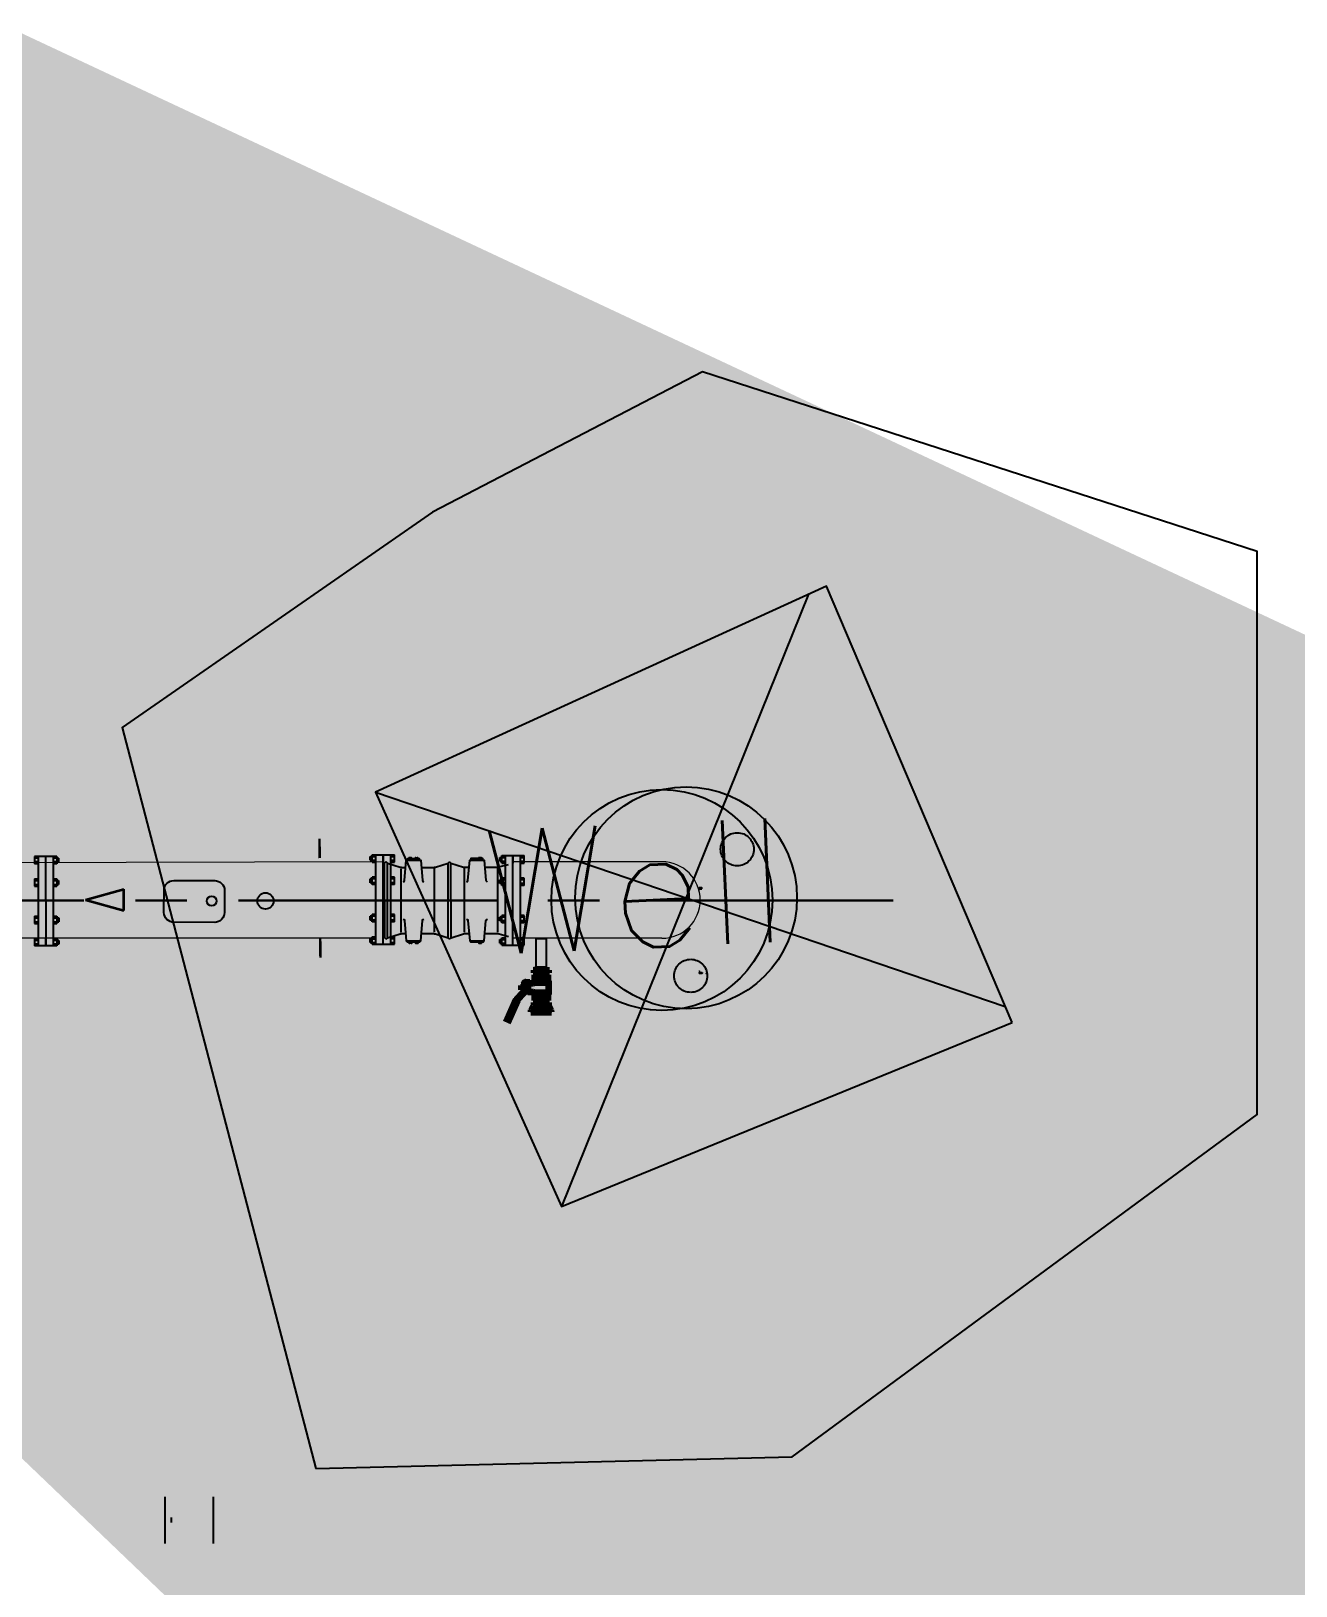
# Model space of a CAD drawing. Header units: inches. Extents: x 191440 to 383551, y 141400 to 284946.
# Drawn here: x 191685.417 to 191688.482, y 141630.821 to 141634.591 of the extents above; entities that cross this region are included whole.
import ezdxf

# ---------------------------------------------------------------- set-up
doc = ezdxf.new("R2010")
doc.units = ezdxf.units.IN
doc.header["$MEASUREMENT"] = 0
for name, pattern in [('AUSGEZOGEN', [0]), ('CENTER', [2, 1.25, -0.25, 0.25, -0.25]), ('DGN Style 3', [426.72, 304.8, -121.92]), ('HIDDEN', [9.525, 6.35, -3.175]), ('HIDDEN2', [0.1875, 0.125, -0.0625]), ('PHANTOM2', [31.75, 15.875, -3.175, 3.175, -3.175, 3.175, -3.175])]:
    doc.linetypes.add(name, pattern=pattern)
for name, color, linetype in [('0-25', 7, 'Continuous'), ('ARMATURE', 2, 'Continuous'), ('CONC', 5, 'Continuous'), ('HOME', 8, 'Continuous'), ('PIPE', 7, 'AUSGEZOGEN'), ('Sanitary', 6, 'Continuous')]:
    doc.layers.add(name, color=color, linetype=linetype)
for name, color, linetype, lineweight in [('P', 250, 'Continuous', 100), ('P-TW', 5, 'Continuous', 35), ('PIPING', 40, 'Continuous', 30), ('WB-SJ3-M-SECTA - P-TW', 7, 'Continuous', 35)]:
    doc.layers.add(name, color=color, linetype=linetype, lineweight=lineweight)
doc.styles.add('ROMANS', font='romans', dxfattribs={"height": 1})
doc.styles.get("Standard").update_dxf_attribs({"font": 'txt.shx', "height": 0.2})
doc.dimstyles.new('osama', dxfattribs={"dimtxt": 50, "dimasz": 45, "dimexe": 0.18, "dimexo": 0.0625, "dimgap": 0.2, "dimtad": 0, "dimdec": 0, "dimzin": 0, "dimdsep": 46, "dimtxsty": 'ROMANS', "dimcen": 0, "dimse1": 1, "dimse2": 1, "dimclrd": 3, "dimclre": 3, "dimclrt": 5, "dimadec": 0, "dimazin": 0, "dimtfac": 0.6, "dimtdec": 0, "dimtmove": 2, "dimatfit": 3, "dimfxl": 1, "dimtolj": 1, "dimtzin": 0, "dimarcsym": 0})

# ---------------------------------------------------------------- blocks, each defined once
blk = doc.blocks.new('FLANGE')
h = blk.add_hatch(color=256)
h.dxf.hatch_style = 1
h.paths.add_polyline_path([(2834.8568, 2262.3253), (2834.8643, 2262.3253), (2834.8643, 2262.3178), (2834.8568, 2262.3178)])
h.paths.add_polyline_path([(2834.8568, 2262.2728), (2834.8568, 2262.2803), (2834.8643, 2262.2803), (2834.8643, 2262.2728)])
h.paths.add_polyline_path([(2834.8568, 2262.3928), (2834.8568, 2262.4003), (2834.8643, 2262.4003), (2834.8643, 2262.3928)])
h.paths.add_polyline_path([(2834.8568, 2262.4378), (2834.8568, 2262.4453), (2834.8643, 2262.4453), (2834.8643, 2262.4378)])
h = blk.add_hatch(color=256)
h.dxf.hatch_style = 1
h.paths.add_polyline_path([(2834.8943, 2262.2691), (2834.8943, 2262.2728), (2834.9018, 2262.2728), (2834.9018, 2262.2691)])
h.paths.add_polyline_path([(2834.8943, 2262.2803), (2834.8943, 2262.2841), (2834.9018, 2262.2841), (2834.9018, 2262.2803)])
h.paths.add_polyline_path([(2834.8943, 2262.3141), (2834.8943, 2262.3178), (2834.9018, 2262.3178), (2834.9018, 2262.3141)])
h.paths.add_polyline_path([(2834.9018, 2262.3291), (2834.9018, 2262.3253), (2834.8943, 2262.3253), (2834.8943, 2262.3291)])
h.paths.add_polyline_path([(2834.9018, 2262.3928), (2834.9018, 2262.3891), (2834.8943, 2262.3891), (2834.8943, 2262.3928)])
h.paths.add_polyline_path([(2834.8943, 2262.4003), (2834.8943, 2262.4041), (2834.9018, 2262.4041), (2834.9018, 2262.4003)])
h.paths.add_polyline_path([(2834.9018, 2262.4378), (2834.9018, 2262.4341), (2834.8943, 2262.4341), (2834.8943, 2262.4378)])
h.paths.add_polyline_path([(2834.9018, 2262.4491), (2834.9018, 2262.4453), (2834.8943, 2262.4453), (2834.8943, 2262.4491)])
for p, q in [((2834.8531, 2262.4453), (2834.8531, 2262.4378)), ((2834.8531, 2262.4453), (2834.8643, 2262.4453)), ((2834.8531, 2262.4378), (2834.8643, 2262.4378)), ((2834.8568, 2262.4491), (2834.8568, 2262.4341)), ((2834.8568, 2262.4491), (2834.8643, 2262.4491)), ((2834.8568, 2262.4341), (2834.8643, 2262.4341)), ((2834.8643, 2262.4491), (2834.8643, 2262.2691)), ((2834.8643, 2262.4491), (2834.8793, 2262.4491)), ((2834.8793, 2262.4491), (2834.8793, 2262.2691)), ((2834.8793, 2262.4491), (2834.8793, 2262.2691)), ((2834.8793, 2262.4491), (2834.8943, 2262.4491)), ((2834.8943, 2262.4491), (2834.8943, 2262.2691)), ((2834.8943, 2262.4491), (2834.9018, 2262.4491)), ((2834.8943, 2262.4453), (2834.9018, 2262.4453)), ((2834.8943, 2262.4378), (2834.9018, 2262.4378)), ((2834.8943, 2262.4341), (2834.9018, 2262.4341)), ((2834.9018, 2262.4491), (2834.9018, 2262.4341)), ((2834.8568, 2262.4041), (2834.8568, 2262.3891)), ((2834.8643, 2262.4041), (2834.8568, 2262.4041)), ((2834.9018, 2262.4041), (2834.8943, 2262.4041)), ((2834.9018, 2262.4041), (2834.9018, 2262.3891)), ((2834.8531, 2262.4003), (2834.8531, 2262.3928)), ((2834.8643, 2262.4003), (2834.8531, 2262.4003)), ((2834.8643, 2262.3928), (2834.8531, 2262.3928)), ((2834.8643, 2262.3891), (2834.8568, 2262.3891)), ((2834.9018, 2262.4003), (2834.8943, 2262.4003)), ((2834.9018, 2262.3928), (2834.8943, 2262.3928)), ((2834.9018, 2262.3891), (2834.8943, 2262.3891)), ((2834.8531, 2262.3253), (2834.8531, 2262.3178)), ((2834.8643, 2262.3253), (2834.8531, 2262.3253)), ((2834.8643, 2262.3178), (2834.8531, 2262.3178)), ((2834.8568, 2262.3291), (2834.8568, 2262.3141)), ((2834.8643, 2262.3291), (2834.8568, 2262.3291)), ((2834.8643, 2262.3141), (2834.8568, 2262.3141)), ((2834.9018, 2262.3291), (2834.8943, 2262.3291)), ((2834.9018, 2262.3253), (2834.8943, 2262.3253)), ((2834.9018, 2262.3178), (2834.8943, 2262.3178)), ((2834.9018, 2262.3141), (2834.8943, 2262.3141)), ((2834.9018, 2262.3291), (2834.9018, 2262.3141)), ((2834.8531, 2262.2803), (2834.8531, 2262.2728)), ((2834.8531, 2262.2803), (2834.8643, 2262.2803)), ((2834.8568, 2262.2841), (2834.8568, 2262.2691)), ((2834.8568, 2262.2841), (2834.8643, 2262.2841)), ((2834.8793, 2262.2691), (2834.8793, 2262.2841)), ((2834.8943, 2262.2841), (2834.9018, 2262.2841)), ((2834.8943, 2262.2803), (2834.9018, 2262.2803)), ((2834.9018, 2262.2841), (2834.9018, 2262.2691)), ((2834.8531, 2262.2728), (2834.8643, 2262.2728)), ((2834.8568, 2262.2691), (2834.8643, 2262.2691)), ((2834.8643, 2262.2691), (2834.8793, 2262.2691)), ((2834.8793, 2262.2691), (2834.8943, 2262.2691)), ((2834.8943, 2262.2728), (2834.9018, 2262.2728)), ((2834.8943, 2262.2691), (2834.9018, 2262.2691))]:
    blk.add_line(p, q)

msp = doc.modelspace()

# ---------------------------------------------------------------- linework, layer by layer
at = {"color": 132}
for p, q in [((191686.28828, 141632.38333, 0.6), (191686.28809, 141632.58665, 0.6)), ((191686.28828, 141632.38333, 0.6), (191686.28809, 141632.58665, 0.6)), ((191686.60259, 141632.38112, 0.6), (191686.60241, 141632.58444, 0.6)), ((191686.60259, 141632.38112, 0.6), (191686.60241, 141632.58444, 0.6))]:
    msp.add_line(p, q, dxfattribs=at)
at = {"color": 4, "linetype": 'HIDDEN', "ltscale": 0.1, "const_width": 0.00618}
for points, elevation in [([(191686.11536, 141632.63239), (191686.11606, 141632.58521)], -490.17491), ([(191686.11715, 141632.39085), (191686.11785, 141632.34367)], 0.6)]:
    msp.add_lwpolyline(points, dxfattribs=dict(at, elevation=elevation))
at = {"elevation": 0.6}
msp.add_lwpolyline([(191685.76239, 141632.53091), (191685.86158, 141632.53082, -0.4142136), (191685.88531, 141632.50704), (191685.88526, 141632.45329, -0.4142136), (191685.86149, 141632.42956), (191685.76229, 141632.42965, -0.4142136), (191685.73857, 141632.45342), (191685.73862, 141632.50718, -0.4142136)], format="xyb", close=True, dxfattribs=at)
at = {"linetype": 'HIDDEN', "ltscale": 0.1}
for centre in [(191687.128, 141632.60675, 0.6), (191687.01527, 141632.29986, 0.6)]:
    msp.add_circle(centre, 0.0402, dxfattribs=at)
for centre, radius in [((191685.98451, 141632.4815, -490.17491), 0.01979), ((191685.85413, 141632.48118, 0.6), 0.01171)]:
    msp.add_circle(centre, radius)
at = {"layer": '0-25', "linetype": 'PHANTOM2'}
for p, q in [((191685.75708, 141630.97426, 0.6), (191685.75708, 141630.9867, 0.6)), ((191685.74107, 141630.92325, 0.6), (191685.74107, 141630.93892, 0.6)), ((191685.85862, 141630.92325, 0.6), (191685.85862, 141630.93892, 0.6))]:
    msp.add_line(p, q, dxfattribs=at)
at = {"layer": 'ARMATURE', "color": 1}
for p, q in [((191686.31362, 141632.40531, 0.6), (191686.31348, 141632.55972, 0.6)), ((191686.39417, 141632.40538, 0.6), (191686.39403, 141632.5598, 0.6)), ((191686.46734, 141632.40545, 0.6), (191686.46719, 141632.55986, 0.6)), ((191686.54789, 141632.40552, 0.6), (191686.54775, 141632.55994, 0.6))]:
    msp.add_line(p, q, dxfattribs=at)
at = {"layer": 'ARMATURE', "color": 1, "elevation": 0.6}
for points in [[(191686.27705, 141632.3885), (191686.27356, 141632.39199), (191686.27339, 141632.57296), (191686.27688, 141632.57646)], [(191686.27705, 141632.3885), (191686.28054, 141632.392), (191686.28038, 141632.57297), (191686.27688, 141632.57646)], [(191686.43077, 141632.38865), (191686.42727, 141632.39214), (191686.42711, 141632.5731), (191686.4306, 141632.5766)], [(191686.43077, 141632.38865), (191686.43426, 141632.39214), (191686.4341, 141632.57311), (191686.4306, 141632.5766)]]:
    msp.add_lwpolyline(points, dxfattribs=at)
for points in [[(191686.28038, 141632.57297), (191686.31078, 141632.56358, 0.0655435), (191686.31621, 141632.56287), (191686.32428, 141632.56288, 0.0655435)], [(191686.31805, 141632.52794, 0.3888787), (191686.32153, 141632.53113), (191686.32579, 141632.58035), (191686.36072, 141632.58038), (191686.36507, 141632.53117, 0.3888787), (191686.36856, 141632.52798)], [(191686.33722, 141632.58385), (191686.33722, 141632.58601, 0.1715729), (191686.33391, 141632.58601), (191686.33392, 141632.58385)], [(191686.34929, 141632.58386), (191686.34929, 141632.58602, -0.1715729), (191686.35259, 141632.58603), (191686.35259, 141632.58387)], [(191686.36227, 141632.56291), (191686.39129, 141632.56294, 0.0655435), (191686.39672, 141632.56366), (191686.42711, 141632.5731)], [(191686.4341, 141632.57311), (191686.4645, 141632.56372, 0.0655435), (191686.46993, 141632.56301), (191686.47799, 141632.56302, 0.0655435)], [(191686.47177, 141632.52808, 0.3888787), (191686.47524, 141632.53127), (191686.47951, 141632.58049), (191686.51444, 141632.58052), (191686.51879, 141632.53131, 0.3888787), (191686.52228, 141632.52812)], [(191686.50301, 141632.584), (191686.503, 141632.58617, -0.1715729), (191686.5063, 141632.58617), (191686.50631, 141632.58401)], [(191686.51599, 141632.56305), (191686.54501, 141632.56308, 0.0655435), (191686.55044, 141632.5638), (191686.57384, 141632.57009)], [(191687.04092, 141632.51088), (191687.04092, 141632.51304, 0.1715729), (191687.03762, 141632.51303), (191687.03762, 141632.51087)], [(191686.31813, 141632.4371, -0.3888787), (191686.32162, 141632.43392), (191686.32597, 141632.38471), (191686.3609, 141632.38474), (191686.36516, 141632.43396, -0.3888787), (191686.36864, 141632.43715)], [(191686.47185, 141632.43724, -0.3888787), (191686.47533, 141632.43406), (191686.47968, 141632.38485), (191686.51462, 141632.38488), (191686.51888, 141632.4341, -0.3888787), (191686.52236, 141632.43729)], [(191686.28054, 141632.392), (191686.31093, 141632.40145, -0.0655435), (191686.31636, 141632.40217), (191686.32442, 141632.40217, -0.0655435)], [(191686.3374, 141632.38122), (191686.3374, 141632.37906, -0.1715729), (191686.3341, 141632.37906), (191686.3341, 141632.38122)], [(191686.34947, 141632.38123), (191686.34947, 141632.37907, 0.1715729), (191686.35278, 141632.37907), (191686.35277, 141632.38124)], [(191686.36241, 141632.40221), (191686.39144, 141632.40223, -0.0655435), (191686.39687, 141632.40152), (191686.42727, 141632.39214)], [(191686.43426, 141632.39214), (191686.46465, 141632.40159, -0.0655435), (191686.47008, 141632.40231), (191686.47814, 141632.40231, -0.0655435)], [(191686.50319, 141632.38137), (191686.50319, 141632.37921, 0.1715729), (191686.50649, 141632.37922), (191686.50649, 141632.38138)], [(191686.51613, 141632.40235), (191686.54516, 141632.40237, -0.0655435), (191686.55059, 141632.40167), (191686.574, 141632.39541)], [(191687.04111, 141632.30825), (191687.04111, 141632.30608, -0.1715729), (191687.03781, 141632.30608), (191687.0378, 141632.30824)]]:
    msp.add_lwpolyline(points, format="xyb", dxfattribs=at)
for points in [[(191686.32858, 141632.58105), (191686.35793, 141632.58108), (191686.35793, 141632.58387), (191686.32858, 141632.58384)], [(191686.33887, 141632.58385), (191686.33887, 141632.58601), (191686.33844, 141632.5863), (191686.33269, 141632.58629), (191686.33226, 141632.58601), (191686.33226, 141632.58385)], [(191686.34764, 141632.58386), (191686.34763, 141632.58602), (191686.34806, 141632.58631), (191686.35381, 141632.58631), (191686.35424, 141632.58603), (191686.35424, 141632.58387)], [(191686.4823, 141632.58119), (191686.51165, 141632.58122), (191686.51164, 141632.58401), (191686.4823, 141632.58398)], [(191686.50135, 141632.584), (191686.50135, 141632.58616), (191686.50178, 141632.58645), (191686.50753, 141632.58645), (191686.50796, 141632.58617), (191686.50796, 141632.58401)], [(191687.04257, 141632.51088), (191687.04257, 141632.51304), (191687.04214, 141632.51332), (191687.0364, 141632.51332), (191687.03597, 141632.51303), (191687.03597, 141632.51087)], [(191686.32876, 141632.38401), (191686.35811, 141632.38404), (191686.35811, 141632.38124), (191686.32876, 141632.38122)], [(191686.33905, 141632.38122), (191686.33906, 141632.37906), (191686.33863, 141632.37878), (191686.33288, 141632.37877), (191686.33245, 141632.37906), (191686.33245, 141632.38122)], [(191686.34782, 141632.38123), (191686.34782, 141632.37907), (191686.34825, 141632.37879), (191686.354, 141632.37879), (191686.35443, 141632.37908), (191686.35443, 141632.38124)], [(191686.48248, 141632.38415), (191686.51183, 141632.38418), (191686.51183, 141632.38138), (191686.48248, 141632.38136)], [(191686.50154, 141632.38137), (191686.50154, 141632.37921), (191686.50197, 141632.37893), (191686.50772, 141632.37893), (191686.50815, 141632.37922), (191686.50814, 141632.38138)], [(191687.04276, 141632.30825), (191687.04276, 141632.30609), (191687.04233, 141632.3058), (191687.03659, 141632.3058), (191687.03616, 141632.30608), (191687.03615, 141632.30824)]]:
    msp.add_lwpolyline(points, close=True, dxfattribs=at)
at = {"layer": 'ARMATURE', "color": 1}
for centre, radius, start, end in [((191686.33208, 141632.58035, 0.6), 0.000699, 0.0525, 90.0525), ((191686.33309, 141632.58495, 0.6), 0.00134, 52.16806, 127.93694), ((191686.33804, 141632.58495, 0.6), 0.00134, 52.16806, 127.93694), ((191686.34846, 141632.58496, 0.6), 0.00134, 52.16806, 127.93694), ((191686.35341, 141632.58497, 0.6), 0.00134, 52.16806, 127.93694), ((191686.35443, 141632.58037, 0.6), 0.000699, 90.0525, 180.0525), ((191686.50218, 141632.5851, 0.6), 0.00134, 52.16806, 127.93694), ((191686.50713, 141632.58511, 0.6), 0.00134, 52.16806, 127.93694), ((191686.50815, 141632.58051, 0.6), 0.000699, 90.0525, 180.0525), ((191687.03578, 141632.50738, 0.6), 0.000699, 0.0525, 90.0525), ((191687.03679, 141632.51197, 0.6), 0.00134, 52.16806, 127.93694), ((191687.04174, 141632.51198, 0.6), 0.00134, 52.16806, 127.93694), ((191686.33226, 141632.38471, 0.6), 0.000699, 270.0525, 0.0525), ((191686.35461, 141632.38473, 0.6), 0.000699, 180.0525, 270.0525), ((191686.50833, 141632.38487, 0.6), 0.000699, 180.0525, 270.0525), ((191686.33328, 141632.38012, 0.6), 0.00134, 232.16806, 307.93694), ((191686.33823, 141632.38012, 0.6), 0.00134, 232.16806, 307.93694), ((191686.34865, 141632.38013, 0.6), 0.00134, 232.16806, 307.93694), ((191686.3536, 141632.38014, 0.6), 0.00134, 232.16806, 307.93694), ((191686.50732, 141632.38028, 0.6), 0.00134, 232.16806, 307.93694), ((191687.03596, 141632.31174, 0.6), 0.000699, 270.0525, 0.0525), ((191687.03698, 141632.30714, 0.6), 0.00134, 232.16806, 307.93694), ((191687.04193, 141632.30715, 0.6), 0.00134, 232.16806, 307.93694), ((191687.05235, 141632.30716, 0.6), 0.00134, 232.16806, 307.93694)]:
    msp.add_arc(centre, radius, start, end, dxfattribs=at)
at = {"layer": 'CONC', "color": 4}
msp.add_circle((191686.94553, 141632.48362, 0.6), 0.26793, dxfattribs=at)
at = {"layer": 'HOME'}
for p, q in [((191687.30101, 141633.22516, 0.6), (191686.70169, 141631.74018, 0.6)), ((191686.25107, 141632.74535, 0.6), (191687.77751, 141632.22569, 0.6))]:
    msp.add_line(p, q, dxfattribs=at)
at = {"layer": 'HOME', "flags": 128}
for points, elevation in [([(191686.10701, 141631.10543), (191687.26091, 141631.13318), (191688.3885, 141631.96355), (191688.38848, 141633.32887), (191687.04405, 141633.76419), (191686.38936, 141633.42408), (191685.63694, 141632.90202), (191686.10701, 141631.10543)], 0.511), ([(191686.10701, 141631.10543), (191687.26091, 141631.13318), (191688.3885, 141631.96355), (191688.38848, 141633.32887), (191687.04405, 141633.76419), (191686.38936, 141633.42408), (191685.63694, 141632.90202), (191686.10701, 141631.10543)], 0.511), ([(191687.79412, 141632.18664), (191687.34416, 141633.24488), (191686.25107, 141632.74535), (191686.70169, 141631.74018), (191687.79412, 141632.18664)], 0.6), ([(191687.79412, 141632.18664), (191687.34416, 141633.24488), (191686.25107, 141632.74535), (191686.70169, 141631.74018), (191687.79412, 141632.18664)], 0.6)]:
    msp.add_lwpolyline(points, dxfattribs=dict(at, elevation=elevation))
at = {"layer": 'HOME'}
msp.add_circle((191687.00392, 141632.48905, 0.6), 0.26886, dxfattribs=at)
at = {"layer": 'P', "color": 6, "linetype": 'Continuous'}
for p, q in [((191686.64033, 141632.31367, 0.6), (191686.63471, 141632.31367, 0.6)), ((191686.63471, 141632.31367, 0.6), (191686.63471, 141632.30725, 0.6)), ((191686.64033, 141632.30725, 0.6), (191686.63471, 141632.30725, 0.6)), ((191686.64033, 141632.32089, 0.6), (191686.64033, 141632.31367, 0.6)), ((191686.66521, 141632.31367, 0.6), (191686.64033, 141632.31367, 0.6)), ((191686.64033, 141632.30725, 0.6), (191686.64033, 141632.30243, 0.6)), ((191686.66521, 141632.30725, 0.6), (191686.64033, 141632.30725, 0.6)), ((191686.64314, 141632.31367, 0.6), (191686.64314, 141632.30725, 0.6)), ((191686.6624, 141632.31367, 0.6), (191686.6624, 141632.30725, 0.6)), ((191686.66521, 141632.32089, 0.6), (191686.66521, 141632.31367, 0.6)), ((191686.66521, 141632.31367, 0.6), (191686.67083, 141632.31367, 0.6)), ((191686.66521, 141632.30725, 0.6), (191686.66521, 141632.30243, 0.6)), ((191686.66521, 141632.30725, 0.6), (191686.67083, 141632.30725, 0.6)), ((191686.67083, 141632.31367, 0.6), (191686.67083, 141632.30725, 0.6)), ((191686.60461, 141632.27634, 0.6), (191686.61023, 141632.27634, 0.6)), ((191686.60461, 141632.27634, 0.6), (191686.60461, 141632.26591, 0.6)), ((191686.61023, 141632.27113, 0.6), (191686.60461, 141632.27113, 0.6)), ((191686.61023, 141632.2794, 0.6), (191686.61023, 141632.27634, 0.6)), ((191686.61023, 141632.26591, 0.6), (191686.61023, 141632.27634, 0.6)), ((191686.61264, 141632.27956, 0.6), (191686.62067, 141632.27956, 0.6)), ((191686.61264, 141632.2794, 0.6), (191686.61264, 141632.26298, 0.6)), ((191686.61545, 141632.28462, 0.6), (191686.62509, 141632.28462, 0.6)), ((191686.61545, 141632.28221, 0.6), (191686.62509, 141632.28221, 0.6)), ((191686.62067, 141632.28116, 0.6), (191686.62509, 141632.28116, 0.6)), ((191686.62067, 141632.28116, 0.6), (191686.62067, 141632.26298, 0.6)), ((191686.62509, 141632.28462, 0.6), (191686.62509, 141632.28221, 0.6)), ((191686.63391, 141632.28116, 0.6), (191686.62509, 141632.28116, 0.6)), ((191686.63672, 141632.28798, 0.6), (191686.63471, 141632.28798, 0.6)), ((191686.63471, 141632.28798, 0.6), (191686.63471, 141632.28196, 0.6)), ((191686.63672, 141632.30243, 0.6), (191686.63672, 141632.28798, 0.6)), ((191686.64033, 141632.30243, 0.6), (191686.63672, 141632.30243, 0.6)), ((191686.66882, 141632.28798, 0.6), (191686.63672, 141632.28798, 0.6)), ((191686.66914, 141632.28317, 0.6), (191686.63672, 141632.28317, 0.6)), ((191686.64033, 141632.30243, 0.6), (191686.66521, 141632.30243, 0.6)), ((191686.65277, 141632.28798, 0.6), (191686.65277, 141632.30243, 0.6)), ((191686.66521, 141632.30243, 0.6), (191686.66882, 141632.30243, 0.6)), ((191686.66882, 141632.30243, 0.6), (191686.66882, 141632.28798, 0.6)), ((191686.66882, 141632.28798, 0.6), (191686.67083, 141632.28798, 0.6)), ((191686.67083, 141632.28798, 0.6), (191686.67083, 141632.25427, 0.6)), ((191686.59134, 141632.24224, 0.6), (191686.56718, 141632.18781, 0.6)), ((191686.59574, 141632.24029, 0.6), (191686.57158, 141632.18586, 0.6)), ((191686.59574, 141632.24029, 0.6), (191686.59134, 141632.24224, 0.6)), ((191686.60895, 141632.25971, 0.6), (191686.59305, 141632.24251, 0.6)), ((191686.61072, 141632.25808, 0.6), (191686.5947, 141632.24075, 0.6)), ((191686.60461, 141632.26591, 0.6), (191686.61023, 141632.26591, 0.6)), ((191686.61023, 141632.26591, 0.6), (191686.61023, 141632.26298, 0.6)), ((191686.61264, 141632.26298, 0.6), (191686.62067, 141632.26298, 0.6)), ((191686.62067, 141632.26109, 0.6), (191686.62067, 141632.26298, 0.6)), ((191686.62067, 141632.26109, 0.6), (191686.63391, 141632.26109, 0.6)), ((191686.63471, 141632.26029, 0.6), (191686.63471, 141632.25427, 0.6)), ((191686.63471, 141632.25427, 0.6), (191686.63672, 141632.25427, 0.6)), ((191686.64033, 141632.23507, 0.6), (191686.63471, 141632.23507, 0.6)), ((191686.63471, 141632.23507, 0.6), (191686.63471, 141632.22865, 0.6)), ((191686.63672, 141632.25909, 0.6), (191686.66946, 141632.25909, 0.6)), ((191686.63672, 141632.25427, 0.6), (191686.66882, 141632.25427, 0.6)), ((191686.63672, 141632.25427, 0.6), (191686.63672, 141632.23982, 0.6)), ((191686.64033, 141632.23982, 0.6), (191686.63672, 141632.23982, 0.6)), ((191686.64033, 141632.23982, 0.6), (191686.64033, 141632.23507, 0.6)), ((191686.64033, 141632.23982, 0.6), (191686.66521, 141632.23982, 0.6)), ((191686.66521, 141632.23507, 0.6), (191686.64033, 141632.23507, 0.6)), ((191686.64314, 141632.23507, 0.6), (191686.64314, 141632.22865, 0.6)), ((191686.65277, 141632.23982, 0.6), (191686.65277, 141632.25427, 0.6)), ((191686.6624, 141632.23507, 0.6), (191686.6624, 141632.22865, 0.6)), ((191686.66882, 141632.23982, 0.6), (191686.66521, 141632.23982, 0.6)), ((191686.66521, 141632.23982, 0.6), (191686.66521, 141632.23507, 0.6)), ((191686.66521, 141632.23507, 0.6), (191686.67083, 141632.23507, 0.6)), ((191686.66882, 141632.25427, 0.6), (191686.66882, 141632.23982, 0.6)), ((191686.67083, 141632.25427, 0.6), (191686.66882, 141632.25427, 0.6)), ((191686.67083, 141632.23507, 0.6), (191686.67083, 141632.22865, 0.6)), ((191686.6277, 141632.21173, 0.6), (191686.67784, 141632.21173, 0.6)), ((191686.62869, 141632.21368, 0.6), (191686.62869, 141632.21747, 0.6)), ((191686.6299, 141632.21867, 0.6), (191686.6307, 141632.21867, 0.6)), ((191686.6307, 141632.21867, 0.6), (191686.6307, 141632.22136, 0.6)), ((191686.6307, 141632.21867, 0.6), (191686.67565, 141632.21867, 0.6)), ((191686.63311, 141632.22377, 0.6), (191686.64033, 141632.22377, 0.6)), ((191686.64033, 141632.22865, 0.6), (191686.63471, 141632.22865, 0.6)), ((191686.66521, 141632.22865, 0.6), (191686.64033, 141632.22865, 0.6)), ((191686.64033, 141632.22865, 0.6), (191686.64033, 141632.22377, 0.6)), ((191686.64073, 141632.22377, 0.6), (191686.66521, 141632.22377, 0.6)), ((191686.66521, 141632.22865, 0.6), (191686.66521, 141632.22377, 0.6)), ((191686.66521, 141632.22865, 0.6), (191686.67083, 141632.22865, 0.6)), ((191686.67244, 141632.22377, 0.6), (191686.66521, 141632.22377, 0.6)), ((191686.67484, 141632.21867, 0.6), (191686.67484, 141632.22136, 0.6)), ((191686.67565, 141632.21867, 0.6), (191686.67484, 141632.21867, 0.6)), ((191686.67685, 141632.21368, 0.6), (191686.67685, 141632.21747, 0.6))]:
    msp.add_line(p, q, dxfattribs=at)
for centre, radius, start, end in [((191686.61545, 141632.2794, 0.6), 0.00522, 90, 180), ((191686.61545, 141632.2794, 0.6), 0.00281, 90, 180), ((191686.63391, 141632.28196, 0.6), 0.000803, 270, 0), ((191686.59696, 141632.23895, 0.6), 0.00529, 136.9025, 148.11857), ((191686.60542, 141632.26298, 0.6), 0.00482, 317.24457, 0), ((191686.60542, 141632.26298, 0.6), 0.00722, 317.24457, 0), ((191686.63391, 141632.26029, 0.6), 0.000803, 0, 90), ((191686.62629, 141632.21368, 0.6), 0.00241, 294.20093, 0), ((191686.6299, 141632.21747, 0.6), 0.0012, 90, 180), ((191686.63311, 141632.22136, 0.6), 0.00241, 90, 180), ((191686.67244, 141632.22136, 0.6), 0.00241, 0, 90), ((191686.67565, 141632.21747, 0.6), 0.0012, 0, 90), ((191686.67926, 141632.21368, 0.6), 0.00241, 180, 245.79907)]:
    msp.add_arc(centre, radius, start, end, dxfattribs=at)
at = {"layer": 'P-TW', "color": 5, "linetype": 'Continuous', "lineweight": 20}
for p, q in [((191686.27, 141632.57639, 0.6), (191684.25741, 141632.57138, -814.57419)), ((191686.94553, 141632.57639, 0.6), (191686.58432, 141632.57639, 0.6)), ((191686.25208, 141632.391, 0.6), (191685.32321, 141632.39153, -381.32632)), ((191686.94553, 141632.39085, 0.6), (191686.58449, 141632.39085, 0.6))]:
    msp.add_line(p, q, dxfattribs=at)
msp.add_arc((191686.94553, 141632.48362, 0.6), 0.09277, 270, 90, dxfattribs=at)
at = {"layer": 'PIPE', "elevation": 0.6}
msp.add_lwpolyline([(191686.66521, 141632.32089), (191686.64032, 141632.32089), (191686.64032, 141632.39), (191686.66521, 141632.39)], close=True, dxfattribs=at)
at = {"layer": 'PIPE', "linetype": 'HIDDEN2', "elevation": 0.6}
for points in [[(191685.74107, 141630.93892), (191685.74107, 141631.03651)], [(191685.85862, 141630.93892), (191685.85862, 141631.03651)]]:
    msp.add_lwpolyline(points, dxfattribs=at)
at = {"layer": 'PIPING', "color": 8, "linetype": 'CENTER', "ltscale": 0.5, "elevation": 0.6}
msp.add_lwpolyline([(191680.91924, 141632.48267), (191687.50568, 141632.48267)], dxfattribs=at)
at = {"layer": 'WB-SJ3-M-SECTA - P-TW', "color": 3, "linetype": 'DGN Style 3', "lineweight": 35}
for q in [(191685.64158, 141632.51005, 0.6), (191685.64158, 141632.45802, 0.6)]:
    msp.add_line((191685.54848, 141632.48403, 0.6), q, dxfattribs=at)
at = {"layer": 'WB-SJ3-M-SECTA - P-TW', "color": 3, "linetype": 'DGN Style 3', "lineweight": 35, "elevation": 0.6, "flags": 128}
msp.add_lwpolyline([(191685.64158, 141632.45802), (191685.64158, 141632.51005)], dxfattribs=at)

# ---------------------------------------------------------------- block references
at = {"xscale": -1.206457235593763, "yscale": 1.206457235593763, "zscale": 1.206457235593763}
for p, rotation in [((195108.11183, 138906.17642, -490.17491), 0.05249851736261135), ((188263.60994, 144358.7895, 0.6), 180.0524985173626), ((188263.92425, 144358.78729, 0.6), 180.0524985173626)]:
    msp.add_blockref('FLANGE', p, dxfattribs=dict(at, rotation=rotation))

# ---------------------------------------------------------------- texts
at = {"layer": 'HOME', "insert": (191686.50097, 141632.65077, -220.765), "char_height": 0.3, "attachment_point": 1, "rotation": 2.51941}
msp.add_mtext_dynamic_manual_height_columns('Well', width=2.6741065, gutter_width=1, heights=[0], dxfattribs=at)

# ---------------------------------------------------------------- leaders
at = {"layer": 'Sanitary', "ltscale": 0.5}
msp.add_leader([(191678.33977, 141637.89256, -220.765), (191679.53991, 141637.06911, -220.765), (191680.00201, 141637.01726, -220.765)], dimstyle='osama', override={"dimasz": 100, "dimgap": 0.09}, dxfattribs=at)

doc.saveas('drawing.dxf')
